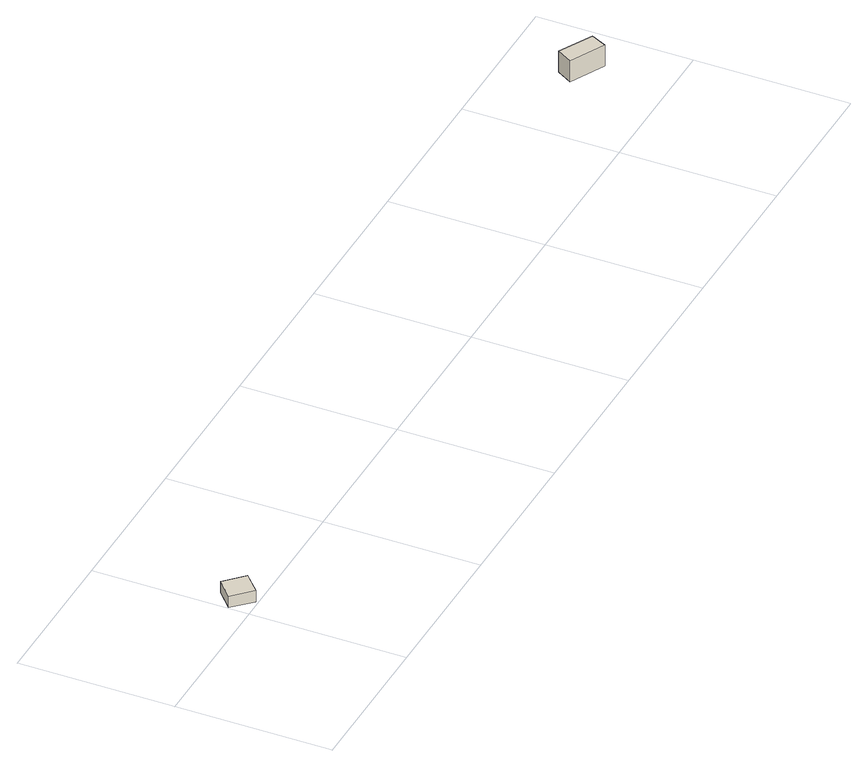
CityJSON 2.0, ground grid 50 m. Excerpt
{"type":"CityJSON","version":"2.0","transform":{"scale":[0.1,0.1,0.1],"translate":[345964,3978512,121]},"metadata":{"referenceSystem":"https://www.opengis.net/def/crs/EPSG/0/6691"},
"CityObjects":{
"building1":{"type":"Building","attributes":{"measuredHeight":4.8},"geometry":[{"type":"Solid","lod":"1","boundaries":[[[[0,1,2,3]],[[2,4,5,3]],[[1,6,4,2]],[[0,7,6,1]],[[3,5,7,0]],[[4,6,7,5]]]]}]},
"building2":{"type":"Building","attributes":{"measuredHeight":9.5},"geometry":[{"type":"Solid","lod":"1","boundaries":[[[[8,9,10,11]],[[10,12,13,11]],[[9,14,12,10]],[[8,15,14,9]],[[11,13,15,8]],[[12,14,15,13]]]]}]}
},
"vertices":[
[65,9,8],[6,68,8],[62,120,8],[122,62,8],[62,120,48],[122,62,48],[6,68,48],[65,9,48],
[2524,205,216],[2633,148,216],[2608,97,216],[2494,154,216],[2608,97,290],[2494,154,290],[2633,148,290],[2524,205,290]
]}
